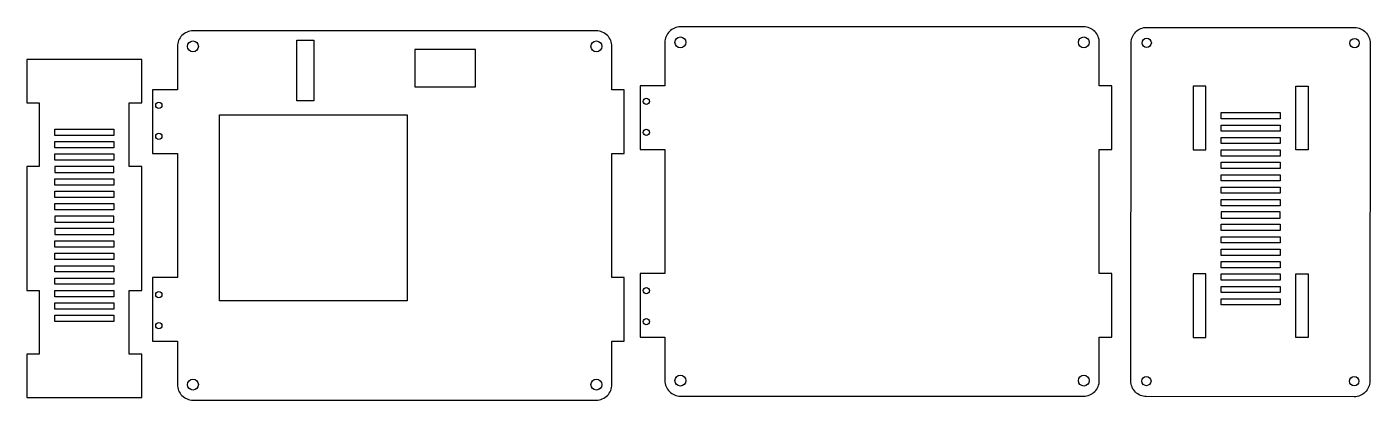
# Model space of a CAD drawing. Header units: millimetres. Extents: x -197 to 236, y 1 to 121.
import ezdxf

# ---------------------------------------------------------------- set-up
doc = ezdxf.new("R2010")
doc.units = ezdxf.units.MM
doc.layers.get('0').update_dxf_attribs({"linetype": 'CONTINUOUS'})

msp = doc.modelspace()

# ---------------------------------------------------------------- linework, layer by layer
for p, q in [((-148.75, 80.18), (-148.75, 40.18)), ((8.32, 81.48), (8.32, 41.48))]:
    msp.add_line(p, q)
for points in [[(-13.75, 0.68, 0.414214), (-8.75, 5.68), (-8.75, 19.68), (-4.75, 19.68), (-4.75, 40.18), (-8.75, 40.18), (-8.75, 80.18), (-4.75, 80.18), (-4.75, 100.68), (-8.75, 100.68), (-8.75, 114.68, 0.414214), (-13.75, 119.68), (-104.75, 119.68), (-108.75, 119.68), (-143.75, 119.68, 0.414214), (-148.75, 114.68), (-148.75, 100.68), (-156.75, 100.68), (-156.75, 80.18), (-148.75, 80.18), (-148.75, 40.18), (-156.75, 40.18), (-156.75, 19.68), (-148.75, 19.68), (-148.75, 5.68, 0.414214), (-143.75, 0.68)], [(143.32, 120.98), (52.32, 120.98), (48.32, 120.98), (13.32, 120.98, 0.414214), (8.32, 115.98), (8.32, 101.98), (0.32, 101.98), (0.32, 81.48), (8.32, 81.48), (8.32, 41.48), (0.32, 41.48), (0.32, 20.98), (8.32, 20.98), (8.32, 6.98, 0.414214), (13.32, 1.98), (143.32, 1.98, 0.414214), (148.32, 6.98), (148.32, 20.98), (152.32, 20.98), (152.32, 41.48), (148.32, 41.48), (148.32, 81.48), (152.32, 81.48), (152.32, 101.98), (148.32, 101.98), (148.32, 115.98, 0.414214)], [(230.47, 1.76), (163.47, 1.83, -0.414214), (158.48, 6.83), (158.59, 115.83, -0.414214), (163.6, 120.83), (230.6, 120.76, -0.414214), (235.59, 115.75), (235.48, 6.75, -0.414214)]]:
    msp.add_lwpolyline(points, format="xyb", close=True)
for points in [[(-110.25, 116.68), (-104.75, 116.68), (-104.75, 97.18), (-110.25, 97.18)], [(-72.25, 101.68), (-52.75, 101.68), (-52.75, 113.68), (-72.25, 113.68)], [(-164.28, 1.51), (-160.28, 1.51), (-160.28, 15.51), (-164.28, 15.51), (-164.28, 36.01), (-160.28, 36.01), (-160.28, 76.01), (-164.28, 76.01), (-164.28, 96.51), (-160.28, 96.51), (-160.28, 97.51), (-160.28, 110.51), (-164.28, 110.51), (-193.28, 110.51), (-197.28, 110.51), (-197.28, 96.51), (-193.28, 96.51), (-193.28, 76.01), (-197.28, 76.01), (-197.28, 36.01), (-193.28, 36.01), (-193.28, 15.51), (-197.28, 15.51), (-197.28, 1.51), (-193.28, 1.51)], [(178.6, 101.84), (178.6, 81.34), (182.6, 81.34), (182.6, 101.84)], [(215.6, 101.84), (215.6, 81.34), (211.6, 81.34), (211.6, 101.84)], [(-135.25, 32.68), (-135.25, 92.68), (-74.75, 92.68), (-74.75, 32.68)], [(187.6, 93.34), (206.6, 93.34), (206.6, 91.34), (187.6, 91.34)], [(-169.28, 86.01), (-188.28, 86.01), (-188.28, 88.01), (-169.28, 88.01)], [(187.6, 87.34), (187.6, 89.34), (206.6, 89.34), (206.6, 87.34)], [(-188.28, 82.01), (-188.28, 84.01), (-169.28, 84.01), (-169.28, 82.01)], [(187.6, 85.34), (206.6, 85.34), (206.6, 83.34), (187.6, 83.34)], [(-169.28, 78.01), (-188.28, 78.01), (-188.28, 80.01), (-169.28, 80.01)], [(206.6, 81.34), (206.6, 79.34), (187.6, 79.34), (187.6, 81.34)], [(-188.28, 76.01), (-188.28, 74.01), (-169.28, 74.01), (-169.28, 76.01)], [(206.6, 77.34), (206.6, 75.34), (187.6, 75.34), (187.6, 77.34)], [(-169.28, 70.01), (-188.28, 70.01), (-188.28, 72.01), (-169.28, 72.01)], [(206.6, 71.34), (187.6, 71.34), (187.6, 73.34), (206.6, 73.34)], [(187.6, 67.34), (187.6, 69.34), (206.6, 69.34), (206.6, 67.34)], [(-188.28, 66.01), (-188.28, 68.01), (-169.28, 68.01), (-169.28, 66.01)], [(206.6, 63.34), (187.6, 63.34), (187.6, 65.34), (206.6, 65.34)], [(-169.28, 62.01), (-188.28, 62.01), (-188.28, 64.01), (-169.28, 64.01)], [(187.6, 59.34), (206.6, 59.34), (206.6, 61.34), (187.6, 61.34)], [(-188.28, 60.01), (-188.28, 58.01), (-169.28, 58.01), (-169.28, 60.01)], [(206.6, 57.34), (206.6, 55.34), (187.6, 55.34), (187.6, 57.34)], [(-169.28, 54.01), (-169.28, 56.01), (-188.28, 56.01), (-188.28, 54.01)], [(-169.28, 52.01), (-169.28, 50.01), (-188.28, 50.01), (-188.28, 52.01)], [(187.6, 51.34), (187.6, 53.34), (206.6, 53.34), (206.6, 51.34)], [(-188.28, 48.01), (-169.28, 48.01), (-169.28, 46.01), (-188.28, 46.01)], [(187.6, 49.34), (206.6, 49.34), (206.6, 47.34), (187.6, 47.34)], [(-169.28, 42.01), (-188.28, 42.01), (-188.28, 44.01), (-169.28, 44.01)], [(187.6, 45.34), (206.6, 45.34), (206.6, 43.34), (187.6, 43.34)], [(-169.28, 40.01), (-169.28, 38.01), (-188.28, 38.01), (-188.28, 40.01)], [(182.6, 41.34), (178.6, 41.34), (178.6, 20.84), (182.6, 20.84)], [(206.6, 41.34), (206.6, 39.34), (187.6, 39.34), (187.6, 41.34)], [(211.6, 41.34), (215.6, 41.34), (215.6, 20.84), (211.6, 20.84)], [(-169.28, 34.01), (-188.28, 34.01), (-188.28, 36.01), (-169.28, 36.01)], [(187.6, 35.34), (187.6, 37.34), (206.6, 37.34), (206.6, 35.34)], [(-188.28, 32.01), (-169.28, 32.01), (-169.28, 30.01), (-188.28, 30.01)], [(206.6, 31.34), (187.6, 31.34), (187.6, 33.34), (206.6, 33.34)], [(-169.28, 26.01), (-188.28, 26.01), (-188.28, 28.01), (-169.28, 28.01)]]:
    msp.add_lwpolyline(points, close=True)
for centre, radius in [((13.32, 115.98), 1.75), ((143.32, 115.98), 1.75), ((163.59, 115.83), 1.5), ((230.59, 115.76), 1.5), ((-143.75, 114.68), 1.75), ((-13.75, 114.68), 1.75), ((-154.75, 95.68), 1), ((2.32, 96.98), 1), ((-154.75, 85.68), 1), ((2.32, 86.98), 1), ((-154.75, 34.68), 1), ((2.32, 35.98), 1), ((2.32, 25.98), 1), ((-154.75, 24.68), 1), ((13.32, 6.98), 1.75), ((143.32, 6.98), 1.75), ((-143.75, 5.68), 1.75), ((-13.75, 5.68), 1.75), ((163.48, 6.83), 1.5), ((230.48, 6.76), 1.5)]:
    msp.add_circle(centre, radius)

doc.saveas('drawing.dxf')
